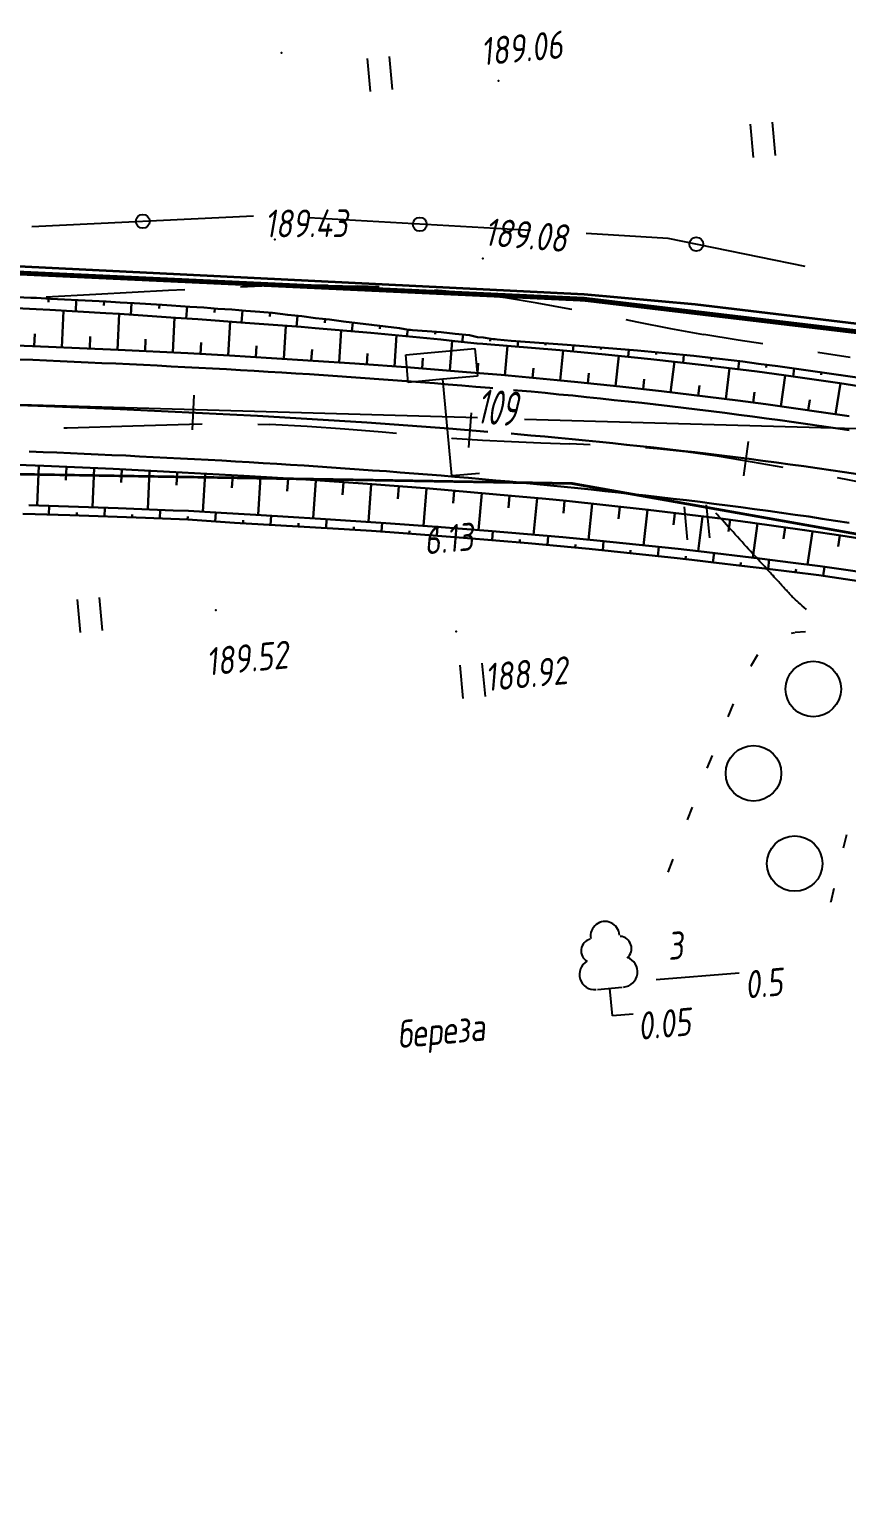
# Model space of a CAD drawing. Header units: millimetres. Extents: x 1808 to 2910, y -1045 to 155.
# Drawn here: x 2587.8 to 2646.7, y -930.5 to -824.3 of the extents above; entities that cross this region are included whole.
import ezdxf

# ---------------------------------------------------------------- set-up
doc = ezdxf.new("R2010")
doc.units = ezdxf.units.MM
doc.linetypes.add('CONTI', pattern=[0])
for name, color, linetype, lineweight in [('10', 1, 'Continuous', 35), ('КОПИЯ_ОСЬ_13_ОТКОСЫ', 7, 'Continuous', 30), ('КОПИЯ_ОСЬ_ГРАНИЦЫ_ПОЛОС', 7, 'Continuous', 30), ('ОСЬ_ВЕРХ_ПОКРЫТИЯ_ГРАНИЦЫ_ПОЛОС', 7, 'Continuous', 30), ('ОСЬ_ВЕРХ_ПОКРЫТИЯ_ОСЬ', 1, 'Continuous', 30)]:
    doc.layers.add(name, color=color, linetype=linetype, lineweight=lineweight)
for name, color, linetype in [('_Ростелеком', 6, 'Continuous'), ('GOR_BDEFAULT', 212, 'CONTI'), ('NAD_MDEFAULT', 7, 'CONTI'), ('PI_OTDEFAULT', 172, 'CONTI'), ('PI_TTDEFAULT', 5, 'CONTI'), ('PLN_O', 7, 'CONTI'), ('SIT_LDEFAULT', 7, 'CONTI'), ('USLZNDEFAULT', 7, 'CONTI'), ('ZAPSKDEFAULT', 7, 'CONTI'), ('КОПИЯ_ОСЬ_ТАНГЕНСЫ', 1, 'Continuous'), ('ОСЬ_ВЕРХ_ПОКРЫТИЯ_ОТКОСЫ', 7, 'Continuous'), ('ОСЬ_ВЕРХ_ПОКРЫТИЯ_ПИКЕТЫ', 1, 'Continuous')]:
    doc.layers.add(name, color=color, linetype=linetype)
doc.styles.add('eskd', font='isocpeur.ttf', dxfattribs={"width": 1.2, "height": 2})
doc.styles.get("Standard").update_dxf_attribs({"font": 'isocpeui.ttf'})
doc.linetypes.add('Связь', pattern='A,12.5,[130,ltypeshp.shx,S=1,R=-30,X=0,Y=0.9],1,[130,ltypeshp.shx,S=1,R=-30,X=0,Y=0.9],1,[130,ltypeshp.shx,S=1,R=-30,X=0,Y=0.9],4.5', length=19)

# ---------------------------------------------------------------- blocks, each defined once
blk = doc.blocks.new('BL_2011')
at = {"color": 0}
for p, q in [((0, 0), (0, 2.4)), ((1.6, 0), (1.6, 2.4))]:
    blk.add_line(p, q, dxfattribs=at)
blk = doc.blocks.new('BL_2004')
at = {"color": 0}
blk.add_circle((0, 0), 2, dxfattribs=at)
blk = doc.blocks.new('BL_13')
at = {"color": 0}
for p, q in [((-2.5, 7), (-2.5, 9)), ((-2.5, 9), (2.5, 9)), ((2.5, 9), (2.5, 7)), ((0, 7), (-2.5, 7)), ((0, 0), (0, 7)), ((2.5, 7), (0, 7)), ((2, 0), (0, 0))]:
    blk.add_line(p, q, dxfattribs=at)
blk = doc.blocks.new('BL_104')
at = {"color": 0}
for p, q in [((-0.9, 2), (0.9, 2)), ((0, 0), (0, 2)), ((1.5, 0), (0, 0))]:
    blk.add_line(p, q, dxfattribs=at)
for centre, radius, start, end in [((0, 5.8), 1.04, 358, 185), ((-0.94, 4.8), 0.88, 100, 235), ((0.94, 4.8), 0.88, 305, 80), ((-1, 3.1), 1.1, 115, 270), ((1, 3.1), 1.1, 270, 65)]:
    blk.add_arc(centre, radius, start, end, dxfattribs=at)

msp = doc.modelspace()

# ---------------------------------------------------------------- linework, layer by layer
at = {"layer": '10'}
for points in [[(2650.1, -861.16), (2626.95, -857.05), (2570.11, -856.09), (2565.26, -865.7), (2519.43, -865.27), (2470.7, -857.69), (2465.22, -856.38), (2469.16, -847.43), (2442.03, -843.61), (2381.61, -830.69), (2299.11, -815.87), (2220.12, -825.4), (2217.18, -825.21), (2172.07, -831.2), (2010.75, -874.33), (2006.06, -875.95), (1867.8, -923.77), (1857.45, -929.54)], [(2299.11, -815.87), (2381.61, -830.69), (2442.03, -843.61), (2469.16, -847.43), (2465.22, -856.38), (2470.7, -857.69), (2519.43, -865.27), (2565.26, -865.7), (2570.11, -856.09), (2626.95, -857.05), (2650.1, -861.16), (2654.29, -862.35), (2713.34, -882.86), (2750.84, -898.87), (2750.84, -898.87), (2750.84, -898.87), (2750.84, -898.87), (2793.32, -919.8), (2792.93, -922.62), (2811.07, -930.47), (2878.3, -834.08)], [(2861.2, -831.14), (2859.06, -834.53), (2857.26, -833.21), (2832.66, -868.25), (2834.55, -869.33), (2805.11, -909.62), (2758.22, -884.4), (2757.25, -883.9), (2721.95, -867.55), (2710.98, -862.48), (2681.53, -849.62), (2678.54, -849.27), (2635.82, -844.15), (2627.82, -843.42), (2584.6, -841.28)]]:
    msp.add_lwpolyline(points, dxfattribs=at)
at = {"layer": '_Ростелеком', "color": 5, "linetype": 'Связь', "const_width": 0.35}
msp.add_lwpolyline([(2723.65, -868.98), (2700.08, -858.49), (2681.8, -851.6), (2654.57, -846.95), (2627.8, -843.76), (2584.5, -841.75), (2550.5, -840.01), (2519.81, -838.2), (2488.42, -833.78), (2443.97, -827.41), (2429.27, -824.76), (2399.9, -819.77), (2370.52, -814.78), (2340.8, -809.75), (2326.23, -807.2)], dxfattribs=at)
at = {"layer": 'GOR_BDEFAULT', "color": 212, "elevation": 188, "flags": 128}
msp.add_lwpolyline([(2643.85, -866.14), (2643.68, -865.99), (2643.53, -865.86), (2643.4, -865.75), (2643.27, -865.63), (2643.16, -865.53), (2643.06, -865.44), (2642.98, -865.36), (2642.89, -865.28), (2642.82, -865.21), (2642.75, -865.14), (2642.68, -865.07), (2642.62, -865), (2642.57, -864.94), (2642.51, -864.88), (2642.45, -864.82), (2642.39, -864.75), (2642.33, -864.69), (2642.26, -864.62), (2642.2, -864.55), (2642.13, -864.47), (2642.06, -864.4), (2642, -864.32), (2641.92, -864.23), (2641.84, -864.15), (2641.77, -864.07), (2641.69, -863.98), (2641.61, -863.89), (2641.52, -863.8), (2641.43, -863.69), (2641.33, -863.59), (2641.24, -863.49), (2641.14, -863.39), (2641.04, -863.27), (2640.94, -863.16), (2640.83, -863.04), (2640.72, -862.92), (2640.6, -862.79), (2640.48, -862.67), (2640.36, -862.52), (2640.23, -862.39), (2640.09, -862.24), (2639.96, -862.09), (2639.81, -861.93), (2639.66, -861.78), (2639.51, -861.61), (2639.36, -861.44), (2639.2, -861.26), (2639.03, -861.08), (2638.87, -860.9), (2638.71, -860.72), (2638.55, -860.54), (2638.39, -860.36), (2638.22, -860.19), (2638.07, -860.02), (2637.93, -859.85), (2637.78, -859.7), (2637.65, -859.55), (2637.52, -859.42), (2637.41, -859.29), (2637.31, -859.18)], dxfattribs=at)
at = {"layer": 'NAD_MDEFAULT', "color": 0}
msp.add_line((2633, -892.83), (2638.99, -892.33), dxfattribs=at)
at = {"layer": 'PI_TTDEFAULT', "color": 5}
for p in [(2605.99, -826, 189.36), (2621.63, -828.02, 189.06), (2605.51, -839.45, 189.43), (2620.51, -840.83, 189.08), (2601.26, -866.19, 189.52), (2618.6, -867.73, 188.92)]:
    msp.add_point(p, dxfattribs=at)
at = {"layer": 'PLN_O'}
for p, q in [((2603.99, -837.77), (2588.01, -838.53)), ((2623.96, -838.81), (2607.98, -837.9)), ((2633.86, -839.37), (2627.95, -839.03)), ((2643.74, -841.4), (2633.86, -839.37))]:
    msp.add_line(p, q, dxfattribs=at)
for centre in [(2596, -838.14), (2615.97, -838.36), (2635.9, -839.79)]:
    msp.add_circle(centre, 0.5, dxfattribs=at)
at = {"layer": 'SIT_LDEFAULT', "color": 7}
for p, q in [((2605.1, -842.8), (2603.04, -842.89)), ((2607.23, -842.76), (2605.1, -842.79)), ((2609.36, -842.78), (2607.23, -842.77)), ((2611.48, -842.83), (2609.35, -842.79)), ((2613.03, -842.87), (2611.48, -842.82)), ((2592.61, -843.42), (2589.05, -843.62)), ((2597.85, -843.13), (2592.61, -843.42)), ((2599.04, -843.07), (2597.85, -843.13)), ((2617.85, -843.17), (2617.02, -843.11)), ((2619.97, -843.39), (2617.85, -843.18)), ((2622.14, -843.67), (2619.97, -843.39)), ((2624.42, -844.05), (2622.14, -843.67)), ((2626.78, -844.47), (2624.42, -844.05)), ((2626.92, -844.5), (2626.78, -844.47)), ((2631.63, -845.41), (2630.85, -845.25)), ((2634.06, -845.89), (2631.63, -845.42)), ((2636.44, -846.32), (2634.06, -845.89)), ((2638.91, -846.71), (2636.44, -846.31)), ((2640.7, -846.98), (2638.91, -846.7)), ((2646.98, -847.95), (2644.65, -847.59)), ((2590.31, -853.04), (2590.56, -853.03)), ((2590.56, -853.04), (2595.29, -852.88)), ((2595.29, -852.88), (2599.37, -852.77)), ((2599.37, -852.77), (2600.29, -852.75)), ((2604.3, -852.77), (2605.13, -852.79)), ((2605.13, -852.78), (2607.85, -852.92)), ((2607.85, -852.92), (2610.57, -853.11)), ((2610.57, -853.11), (2613.25, -853.33)), ((2613.25, -853.33), (2614.28, -853.42)), ((2618.26, -853.76), (2618.28, -853.77)), ((2618.28, -853.77), (2620.5, -853.92)), ((2620.5, -853.92), (2622.59, -854.03)), ((2622.59, -854.03), (2624.69, -854.11)), ((2624.69, -854.11), (2626.79, -854.18)), ((2626.79, -854.17), (2628.25, -854.23)), ((2632.24, -854.46), (2633.07, -854.52)), ((2633.07, -854.52), (2635.15, -854.75)), ((2635.15, -854.75), (2637.4, -855.06)), ((2637.4, -855.06), (2639.93, -855.48)), ((2639.93, -855.48), (2642.14, -855.87)), ((2646.06, -856.62), (2647.91, -856.98)), ((2642.77, -867.85), (2643.01, -867.79)), ((2643.02, -867.78), (2643.77, -867.73)), ((2639.87, -870.14), (2640.34, -869.37)), ((2639.84, -870.23), (2639.87, -870.14)), ((2638.2, -873.88), (2638.59, -872.95)), ((2636.69, -877.59), (2637.06, -876.66)), ((2635.27, -881.31), (2635.62, -880.38)), ((2646.72, -882.38), (2646.49, -883.35)), ((2633.88, -885.07), (2634.18, -884.25)), ((2634.18, -884.25), (2634.22, -884.14)), ((2645.81, -886.26), (2645.59, -887.21)), ((2645.58, -887.21), (2645.57, -887.25))]:
    msp.add_line(p, q, dxfattribs=at)
at = {"layer": 'КОПИЯ_ОСЬ_13_ОТКОСЫ'}
for points in [[(2586.93, -843.62), (2587.94, -843.66), (2588.34, -843.67), (2589.34, -843.73), (2592.36, -843.87), (2593.36, -843.93), (2594.37, -843.99), (2595.38, -844.05), (2597.39, -844.16), (2599.4, -844.3), (2600.41, -844.36), (2601.42, -844.44), (2602.43, -844.51), (2603.43, -844.59), (2604.44, -844.66), (2604.74, -844.68), (2605.05, -844.71), (2605.35, -844.74), (2606.45, -844.89), (2607.46, -844.99), (2608.46, -845.12), (2609.47, -845.23), (2610.48, -845.36), (2611.48, -845.48), (2612.49, -845.6), (2613.49, -845.73), (2614.5, -845.85), (2614.63, -845.88), (2614.77, -845.9), (2614.9, -845.92), (2615.03, -845.94), (2615.17, -845.96), (2615.3, -845.97), (2615.44, -845.98), (2616.51, -846.06), (2617.52, -846.14), (2618.53, -846.25), (2619.54, -846.36), (2620.14, -846.49), (2620.54, -846.51), (2620.69, -846.54), (2620.83, -846.57), (2620.97, -846.59), (2621.11, -846.61), (2621.26, -846.63), (2621.4, -846.65), (2621.55, -846.67), (2622.56, -846.77), (2624.58, -846.9), (2626.6, -847.05), (2631.67, -847.46), (2633.69, -847.65), (2635.72, -847.84), (2636.73, -847.95), (2639.25, -848.26), (2640.37, -848.41), (2641.78, -848.59), (2643.29, -848.8), (2644.81, -849.01), (2646.32, -849.23), (2647.84, -849.46)], [(2589.21, -843.72), (2589.2, -843.98)], [(2591.21, -843.82), (2591.17, -844.64)], [(2593.21, -843.92), (2593.19, -844.2)], [(2585.9, -844.35), (2588.31, -844.47), (2589.31, -844.53), (2593.33, -844.76), (2594.33, -844.82), (2595.34, -844.89), (2598.36, -845.09), (2599.97, -845.2), (2603.39, -845.45), (2605.4, -845.61), (2606.41, -845.68), (2607.41, -845.76), (2608.42, -845.84), (2612.45, -846.19), (2615.47, -846.47), (2616.48, -846.57), (2617.48, -846.67), (2618.49, -846.79), (2620.1, -846.96), (2620.51, -846.97), (2626.06, -847.43), (2629.34, -847.74), (2632.62, -848.08), (2636.46, -848.51), (2640.29, -848.98), (2642.21, -849.24), (2646.24, -849.81), (2649.76, -850.36)], [(2585.9, -844.35), (2588.31, -844.47), (2589.31, -844.53), (2593.33, -844.76), (2594.33, -844.82), (2595.34, -844.89), (2598.36, -845.09), (2599.97, -845.2), (2603.39, -845.45), (2605.4, -845.61), (2606.41, -845.68), (2607.41, -845.76), (2608.42, -845.84), (2612.45, -846.19), (2615.47, -846.47), (2616.48, -846.57), (2617.48, -846.67), (2618.49, -846.79), (2620.1, -846.96), (2620.51, -846.97), (2626.06, -847.43), (2629.34, -847.74), (2632.62, -848.08), (2636.46, -848.51), (2640.29, -848.98), (2642.21, -849.24), (2646.24, -849.81), (2649.76, -850.36)], [(2590.18, -847.23), (2590.29, -844.59)], [(2594.17, -847.41), (2594.3, -844.82)], [(2595.2, -844.04), (2595.15, -844.88)], [(2597.2, -844.15), (2597.18, -844.43)], [(2598.17, -847.6), (2598.3, -845.08)], [(2599.2, -844.29), (2599.14, -845.14)], [(2601.19, -844.42), (2601.17, -844.71)], [(2603.19, -844.57), (2603.12, -845.43)], [(2605.18, -844.72), (2605.15, -845.01)], [(2607.16, -844.96), (2607.09, -845.74)], [(2602.16, -847.82), (2602.3, -845.37)], [(2606.16, -848.05), (2606.31, -845.67)], [(2609.15, -845.2), (2609.12, -845.46)], [(2610.15, -848.31), (2610.3, -846)], [(2611.14, -845.44), (2611.06, -846.07)], [(2613.12, -845.68), (2613.09, -845.89)], [(2615.1, -845.95), (2615.04, -846.43)], [(2617.1, -846.11), (2617.08, -846.27)], [(2582.8, -846.93), (2589.21, -847.19), (2594.23, -847.41), (2599.24, -847.66), (2602.25, -847.82), (2605.27, -848), (2608.28, -848.19), (2611.29, -848.39), (2615.31, -848.68), (2619.33, -849.01), (2621.84, -849.22), (2623.35, -849.36), (2625.86, -849.6), (2627.36, -849.75), (2630.38, -850.06), (2633.39, -850.4), (2638.9, -851.07), (2640.91, -851.33), (2644.91, -851.9), (2646.91, -852.2)], [(2588.18, -847.15), (2588.22, -846.25)], [(2592.18, -847.32), (2592.22, -846.44)], [(2596.17, -847.5), (2596.21, -846.64)], [(2600.17, -847.71), (2600.21, -846.87)], [(2604.16, -847.93), (2604.21, -847.12)], [(2614.14, -848.6), (2614.3, -846.36)], [(2618.13, -848.91), (2618.3, -846.77)], [(2619.09, -846.31), (2619.02, -846.85)], [(2621.06, -846.61), (2621.03, -846.78)], [(2622.11, -849.25), (2622.3, -847.12)], [(2623.05, -846.8), (2623.02, -847.18)], [(2625.04, -846.94), (2625.04, -847.06)], [(2627.04, -847.09), (2627, -847.52)], [(2608.15, -848.18), (2608.2, -847.39)], [(2612.14, -848.45), (2612.2, -847.68)], [(2616.13, -848.75), (2616.19, -848)], [(2626.09, -849.62), (2626.31, -847.45)], [(2629.03, -847.25), (2629.02, -847.39)], [(2630.07, -850.03), (2630.31, -847.84)], [(2631.03, -847.41), (2630.99, -847.91)], [(2633.02, -847.58), (2633, -847.75)], [(2634.05, -850.48), (2634.32, -848.26)], [(2635.01, -847.77), (2634.96, -848.34)], [(2637, -847.99), (2636.98, -848.17)], [(2638.98, -848.23), (2638.91, -848.81)], [(2620.12, -849.07), (2620.18, -848.36)], [(2624.1, -849.43), (2624.17, -848.72)], [(2628.08, -849.82), (2628.16, -849.1)], [(2638.02, -850.96), (2638.29, -848.73)], [(2640.97, -848.48), (2640.94, -848.68)], [(2641.98, -851.49), (2642.3, -849.25)], [(2642.95, -848.75), (2642.87, -849.33)], [(2644.93, -849.03), (2644.9, -849.22)], [(2632.06, -850.25), (2632.14, -849.52)], [(2636.03, -850.72), (2636.12, -849.98)], [(2645.94, -852.05), (2646.28, -849.82)], [(2640, -851.21), (2640.1, -850.47)], [(2643.96, -851.76), (2644.07, -851.02)], [(2582.51, -855.53), (2588.88, -855.78), (2593.86, -856), (2598.83, -856.25), (2603.29, -856.5), (2607.76, -856.77), (2612.21, -857.08), (2616.67, -857.42), (2622.59, -857.93), (2625.06, -858.16), (2626.54, -858.31), (2632.44, -858.94), (2637.84, -859.6), (2639.79, -859.86), (2643.7, -860.41), (2645.66, -860.7), (2646.63, -860.85), (2648.58, -861.16)], [(2588.5, -855.77), (2588.39, -858.62)], [(2590.5, -855.85), (2590.46, -856.8)], [(2592.5, -855.94), (2592.37, -858.76)], [(2594.5, -856.03), (2594.45, -856.97)], [(2596.49, -856.13), (2596.36, -858.91)], [(2598.49, -856.23), (2598.44, -857.16)], [(2600.49, -856.34), (2600.34, -859.09)], [(2602.49, -856.45), (2602.43, -857.37)], [(2604.48, -856.57), (2604.32, -859.31)], [(2606.48, -856.69), (2606.42, -857.6)], [(2608.47, -856.82), (2608.29, -859.56)], [(2610.47, -856.95), (2610.41, -857.87)], [(2612.47, -857.1), (2612.27, -859.82)], [(2614.46, -857.24), (2614.39, -858.15)], [(2616.45, -857.4), (2616.24, -860.1)], [(2618.45, -857.57), (2618.37, -858.47)], [(2620.44, -857.74), (2620.21, -860.41)], [(2587.78, -858.6), (2594.23, -858.83), (2598.2, -858.99), (2599.29, -859.03), (2601.66, -859.16), (2604.14, -859.3), (2608.82, -859.59), (2613.51, -859.9), (2617.2, -860.17), (2620.89, -860.46), (2626.28, -860.93), (2628.73, -861.16), (2634.6, -861.77), (2636.06, -861.93), (2640.45, -862.45), (2642.88, -862.76), (2644.82, -863.02), (2649.67, -863.71)], [(2587.78, -858.6), (2594.23, -858.83), (2598.2, -858.99), (2599.29, -859.03), (2601.66, -859.16), (2604.14, -859.3), (2608.82, -859.59), (2613.51, -859.9), (2617.2, -860.17), (2620.89, -860.46), (2626.28, -860.93), (2628.73, -861.16), (2634.6, -861.77), (2636.06, -861.93), (2640.45, -862.45), (2642.88, -862.76), (2644.82, -863.02), (2649.67, -863.71)], [(2589.24, -859.29), (2589.26, -858.65)], [(2593.24, -859.42), (2593.26, -858.8)], [(2622.43, -857.91), (2622.36, -858.8)], [(2624.42, -858.1), (2624.17, -860.75)], [(2626.41, -858.29), (2626.33, -859.18)], [(2628.4, -858.51), (2628.12, -861.1)], [(2630.39, -858.72), (2630.3, -859.59)], [(2587.36, -859.23), (2588.25, -859.26), (2590.74, -859.33), (2596.19, -859.53), (2599.26, -859.65), (2602.62, -859.88), (2608.05, -860.19), (2610.51, -860.34), (2612.48, -860.47), (2614.45, -860.61), (2619.11, -860.96), (2623.77, -861.34), (2628.18, -861.76), (2634.52, -862.44), (2635.98, -862.61), (2636.95, -862.72), (2639.38, -863), (2640.84, -863.17), (2642.78, -863.41), (2644.72, -863.66), (2645.69, -863.8), (2647.62, -864.09)], [(2591.24, -859.35), (2591.25, -859.14)], [(2595.24, -859.5), (2595.24, -859.29)], [(2597.24, -859.57), (2597.26, -858.95)], [(2599.23, -859.65), (2599.24, -859.44)], [(2601.23, -859.78), (2601.27, -859.14)], [(2603.23, -859.91), (2603.24, -859.7)], [(2605.22, -860.03), (2605.26, -859.37)], [(2607.22, -860.14), (2607.23, -859.92)], [(2609.21, -860.26), (2609.25, -859.62)], [(2613.21, -860.52), (2613.25, -859.88)], [(2632.38, -858.94), (2632.1, -861.51)], [(2634.36, -859.18), (2634.26, -860.04)], [(2636.35, -859.42), (2636.04, -861.93)], [(2638.33, -859.67), (2638.22, -860.5)], [(2640.32, -859.94), (2639.97, -862.39)], [(2611.21, -860.39), (2611.22, -860.17)], [(2615.2, -860.66), (2615.22, -860.45)], [(2617.2, -860.81), (2617.24, -860.17)], [(2619.19, -860.96), (2619.21, -860.75)], [(2621.18, -861.12), (2621.24, -860.49)], [(2625.17, -861.48), (2625.23, -860.84)], [(2642.3, -860.21), (2642.18, -861.03)], [(2644.28, -860.5), (2643.92, -862.9)], [(2646.25, -860.8), (2646.13, -861.6)], [(2623.18, -861.29), (2623.19, -861.08)], [(2627.16, -861.67), (2627.18, -861.45)], [(2629.15, -861.87), (2629.22, -861.21)], [(2631.14, -862.08), (2631.16, -861.86)], [(2633.13, -862.29), (2633.2, -861.62)], [(2637.1, -862.74), (2637.18, -862.06)], [(2635.11, -862.51), (2635.14, -862.29)], [(2639.09, -862.97), (2639.11, -862.74)], [(2641.07, -863.2), (2641.16, -862.54)], [(2645.04, -863.71), (2645.13, -863.06)], [(2643.06, -863.45), (2643.09, -863.23)]]:
    msp.add_lwpolyline(points, dxfattribs=at)
at = {"layer": 'КОПИЯ_ОСЬ_ГРАНИЦЫ_ПОЛОС'}
for points in [[(2621.24, -850.17), (2621.01, -850.15), (2620.01, -850.07), (2619.01, -849.98), (2618.01, -849.9), (2617.02, -849.82), (2616.02, -849.74), (2615.02, -849.66), (2614.02, -849.59), (2613.02, -849.52), (2612.02, -849.44), (2611.03, -849.37), (2610.03, -849.31), (2609.03, -849.24), (2608.03, -849.17), (2607.03, -849.11), (2606.03, -849.05), (2605.03, -848.99), (2604.04, -848.93), (2603.04, -848.87), (2602.04, -848.81), (2601.04, -848.76), (2600.04, -848.7), (2599.04, -848.65), (2598.05, -848.6), (2597.05, -848.55), (2596.05, -848.5), (2595.05, -848.45), (2594.05, -848.4), (2593.06, -848.36), (2592.06, -848.31), (2591.06, -848.27), (2590.06, -848.22), (2589.07, -848.18), (2588.07, -848.14), (2587.07, -848.1)], [(2646.91, -853.21), (2645.92, -853.06), (2644.93, -852.91), (2643.93, -852.77), (2642.94, -852.62), (2641.94, -852.49), (2640.95, -852.35), (2639.95, -852.22), (2638.96, -852.09), (2637.96, -851.96), (2636.97, -851.83), (2635.97, -851.71), (2634.97, -851.59), (2633.98, -851.47), (2632.98, -851.36), (2631.98, -851.24), (2630.99, -851.13), (2629.99, -851.03), (2628.99, -850.92), (2627.99, -850.82), (2627, -850.71), (2626, -850.62), (2625, -850.52), (2624, -850.42), (2623.01, -850.33), (2622.73, -850.31)]]:
    msp.add_lwpolyline(points, dxfattribs=at)
at = {"layer": 'КОПИЯ_ОСЬ_ТАНГЕНСЫ'}
for p, q in [((2517.53, -849.35), (2620.14, -852.3)), ((2623.52, -852.4), (2681.74, -854.07))]:
    msp.add_line(p, q, dxfattribs=at)
at = {"layer": 'ОСЬ_ВЕРХ_ПОКРЫТИЯ_ГРАНИЦЫ_ПОЛОС'}
for points in [[(2582.8, -846.93), (2589.21, -847.19), (2594.23, -847.41), (2599.24, -847.66), (2602.25, -847.82), (2605.27, -848), (2608.28, -848.19), (2611.29, -848.39), (2615.31, -848.68), (2619.33, -849.01), (2621.84, -849.22), (2623.35, -849.36), (2625.86, -849.6), (2627.36, -849.75), (2630.38, -850.06), (2633.39, -850.4), (2638.9, -851.07), (2640.91, -851.33), (2644.91, -851.9), (2646.91, -852.2)], [(2582.51, -855.53), (2588.88, -855.78), (2593.86, -856), (2598.83, -856.25), (2603.29, -856.5), (2607.76, -856.77), (2612.21, -857.08), (2616.67, -857.42), (2622.59, -857.93), (2625.06, -858.16), (2626.54, -858.31), (2632.44, -858.94), (2637.84, -859.6), (2639.79, -859.86), (2643.7, -860.41), (2645.66, -860.7), (2646.63, -860.85), (2648.58, -861.16)], [(2646.92, -859.89), (2645.94, -859.74), (2644.97, -859.59), (2644, -859.44), (2643.02, -859.3), (2642.04, -859.16), (2641.07, -859.03), (2640.09, -858.89), (2639.11, -858.76), (2638.14, -858.63), (2637.16, -858.51), (2636.18, -858.38), (2635.2, -858.26), (2634.22, -858.15), (2633.24, -858.03), (2632.26, -857.92), (2631.28, -857.81), (2630.3, -857.7), (2629.31, -857.59), (2628.33, -857.49), (2627.35, -857.38), (2626.37, -857.28), (2625.38, -857.19), (2624.4, -857.09), (2623.42, -857), (2622.43, -856.91), (2621.45, -856.82), (2620.46, -856.73), (2619.48, -856.65), (2618.49, -856.56), (2617.51, -856.48), (2616.52, -856.4), (2615.53, -856.32), (2614.55, -856.25), (2613.56, -856.17), (2612.57, -856.1), (2611.59, -856.03), (2610.6, -855.96), (2609.61, -855.89), (2608.62, -855.83), (2607.63, -855.76), (2606.64, -855.7), (2605.66, -855.64), (2604.67, -855.58), (2603.68, -855.52), (2602.69, -855.46), (2601.7, -855.4), (2600.71, -855.35), (2599.72, -855.3), (2598.73, -855.24), (2597.74, -855.19), (2596.75, -855.14), (2595.76, -855.09), (2594.77, -855.04), (2593.77, -855), (2592.78, -854.95), (2591.79, -854.91), (2590.8, -854.86), (2589.81, -854.82), (2588.82, -854.78), (2587.82, -854.74)]]:
    msp.add_lwpolyline(points, dxfattribs=at)
at = {"layer": 'ОСЬ_ВЕРХ_ПОКРЫТИЯ_ОСЬ'}
for points in [[(2585.48, -851.35), (2588.45, -851.45), (2591.41, -851.57), (2594.38, -851.69), (2596.35, -851.78), (2598.33, -851.87), (2600.3, -851.97), (2602.28, -852.07), (2604.26, -852.17), (2606.23, -852.28), (2608.2, -852.4), (2610.18, -852.52), (2612.15, -852.65), (2614.13, -852.79), (2616.1, -852.93), (2618.07, -853.08), (2620.04, -853.24), (2620.88, -853.31)], [(2622.55, -853.45), (2623, -853.49), (2623.98, -853.58), (2624.97, -853.67), (2625.95, -853.76), (2626.94, -853.85), (2627.92, -853.95), (2628.91, -854.05), (2629.89, -854.15), (2630.87, -854.25), (2631.86, -854.36), (2632.84, -854.46), (2633.82, -854.57), (2634.81, -854.69), (2635.79, -854.8), (2636.77, -854.92), (2637.75, -855.04), (2638.73, -855.16), (2639.72, -855.28), (2640.7, -855.41), (2641.68, -855.54), (2642.66, -855.67), (2643.64, -855.81), (2644.62, -855.95), (2645.59, -856.09), (2646.57, -856.23), (2647.55, -856.38)]]:
    msp.add_lwpolyline(points, dxfattribs=at)
at = {"layer": 'ОСЬ_ВЕРХ_ПОКРЫТИЯ_ОТКОСЫ'}
msp.add_lwpolyline([(2582.51, -855.53), (2588.88, -855.78), (2593.86, -856), (2598.83, -856.25), (2603.29, -856.5), (2607.76, -856.77), (2612.21, -857.08), (2616.67, -857.42), (2622.59, -857.93), (2625.06, -858.16), (2626.54, -858.31), (2632.44, -858.94), (2637.84, -859.6), (2639.79, -859.86), (2643.7, -860.41), (2645.66, -860.7), (2646.63, -860.85), (2648.58, -861.16)], dxfattribs=at)
at = {"layer": 'ОСЬ_ВЕРХ_ПОКРЫТИЯ_ПИКЕТЫ'}
for p, q in [((2599.58, -853.18), (2599.7, -850.68)), ((2619.5, -854.45), (2619.7, -851.96)), ((2619.5, -854.45), (2619.7, -851.96)), ((2639.33, -856.5), (2639.65, -854.02))]:
    msp.add_line(p, q, dxfattribs=at)

# ---------------------------------------------------------------- block references
at = {"layer": 'USLZNDEFAULT', "color": 7, "rotation": 5.244115039693727}
for name, p in [('BL_13', (2618.27, -856.5)), ('BL_2004', (2644.33, -871.87)), ('BL_2004', (2640.02, -877.95)), ('BL_2004', (2642.99, -884.46)), ('BL_104', (2629.85, -895.45))]:
    msp.add_blockref(name, p, dxfattribs=at)
at = {"layer": 'ZAPSKDEFAULT', "color": 7, "rotation": 5.244115039693727}
for p in [(2612.42, -828.78), (2640.02, -833.53), (2635.27, -861.12), (2591.51, -867.8), (2619.1, -872.55)]:
    msp.add_blockref('BL_2011', p, dxfattribs=at)

# ---------------------------------------------------------------- texts
at = {"layer": 'NAD_MDEFAULT', "color": 7, "style": 'eskd', "oblique": 10, "width": 0.8}
for s, p in [('6.13', (2616.35, -862.18)), (' 3', (2632.88, -891.52)), (' 0.5', (2638.46, -894.3)), (' 0.05', (2630.75, -897.28)), (' береза', (2613.41, -897.88))]:
    msp.add_text(s, height=2, rotation=5.2441, dxfattribs=at).set_placement(p)
at = {"layer": 'PI_OTDEFAULT', "color": 172, "style": 'eskd', "oblique": 10, "width": 0.8}
for s, rotation, p in [('189.06', 5.2441, (2620.45, -826.91)), ('189.43', 0.2441, (2604.78, -839.3)), ('189.08', 355.2441, (2620.57, -839.88)), ('189.52', 5.2441, (2600.65, -870.91)), ('188.92', 5.2441, (2620.76, -872.04))]:
    msp.add_text(s, height=2, rotation=rotation, dxfattribs=at).set_placement(p)
at = {"layer": 'ОСЬ_ВЕРХ_ПОКРЫТИЯ_ПИКЕТЫ', "width": 0.6}
msp.add_text('109', height=2.5, rotation=355.3767, dxfattribs=at).set_placement((2620.02, -852.7))

doc.saveas('drawing.dxf')
